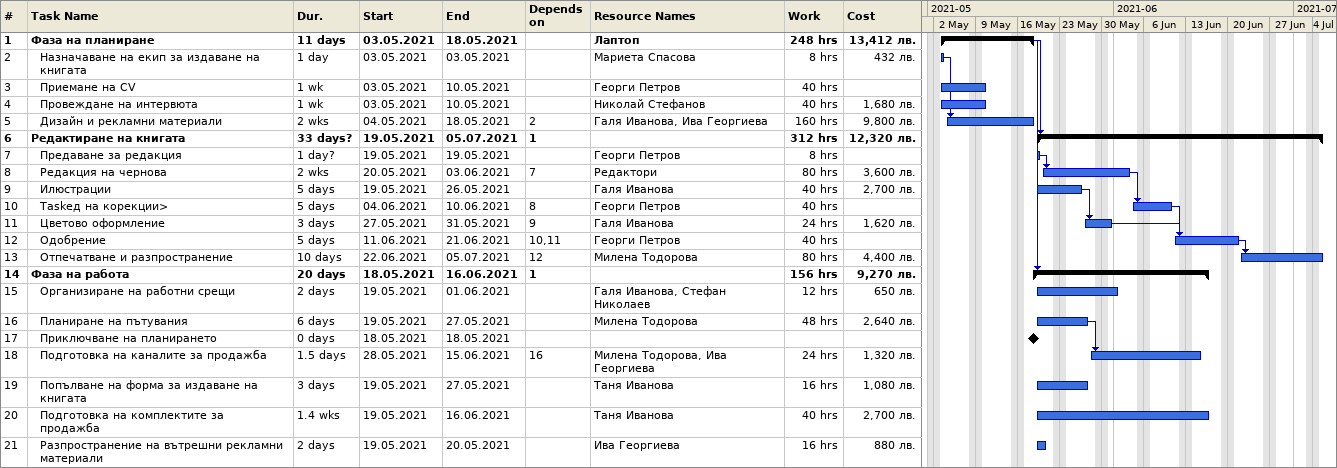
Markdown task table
| ID | Level | Task | Duration | Start | Finish | Predecessors | Resources | Work (h) | Cost (лв.) |
|---|---|---|---|---|---|---|---|---|---|
| 1 | 1 | **Фаза на планиране** | 11d | 2021-05-03 | 2021-05-18 |  | Лаптоп | 248 | 13412 |
| 2 | 2 | Назначаване на екип за издаване на книгата | 1d | 2021-05-03 | 2021-05-03 |  | Мариета Спасова | 8 | 432 |
| 3 | 2 | Приемане на CV | 1w | 2021-05-03 | 2021-05-10 |  | Георги Петров | 40 |  |
| 4 | 2 | Провеждане на интервюта | 1w | 2021-05-03 | 2021-05-10 |  | Николай Стефанов | 40 | 1680 |
| 5 | 2 | Дизайн и рекламни материали | 2w | 2021-05-04 | 2021-05-18 | 2 | Галя Иванова, Ива Георгиева | 160 | 9800 |
| 6 | 1 | **Редактиране на книгата** | 33d? | 2021-05-19 | 2021-07-05 | 1 |  | 312 | 12320 |
| 7 | 2 | Предаване за редакция | 1d? | 2021-05-19 | 2021-05-19 |  | Георги Петров | 8 |  |
| 8 | 2 | Редакция на чернова | 2w | 2021-05-20 | 2021-06-03 | 7 | Редактори | 80 | 3600 |
| 9 | 2 | Илюстрации | 5d | 2021-05-19 | 2021-05-26 |  | Галя Иванова | 40 | 2700 |
| 10 | 2 | Taskед на корекции> | 5d | 2021-06-04 | 2021-06-10 | 8 | Георги Петров | 40 |  |
| 11 | 2 | Цветово оформление | 3d | 2021-05-27 | 2021-05-31 | 9 | Галя Иванова | 24 | 1620 |
| 12 | 2 | Одобрение | 5d | 2021-06-11 | 2021-06-21 | 10, 11 | Георги Петров | 40 |  |
| 13 | 2 | Отпечатване и разпространение | 10d | 2021-06-22 | 2021-07-05 | 12 | Милена Тодорова | 80 | 4400 |
| 14 | 1 | **Фаза на работа** | 20d | 2021-05-18 | 2021-06-16 | 1 |  | 156 | 9270 |
| 15 | 2 | Организиране на работни срещи | 2d | 2021-05-19 | 2021-06-01 |  | Галя Иванова, Стефан Николаев | 12 | 650 |
| 16 | 2 | Планиране на пътувания | 6d | 2021-05-19 | 2021-05-27 |  | Милена Тодорова | 48 | 2640 |
| 17 | 2 | Приключване на планирането | 0d | 2021-05-18 | 2021-05-18 |  |  |  |  |
| 18 | 2 | Подготовка на каналите за продажба | 1.5d | 2021-05-28 | 2021-06-15 | 16 | Милена Тодорова, Ива Георгиева | 24 | 1320 |
| 19 | 2 | Попълване на форма за издаване на книгата | 3d | 2021-05-19 | 2021-05-27 |  | Таня Иванова | 16 | 1080 |
| 20 | 2 | Подготовка на комплектите за продажба | 1.4w | 2021-05-19 | 2021-06-16 |  | Таня Иванова | 40 | 2700 |
| 21 | 2 | Разпространение на вътрешни рекламни материали | 2d | 2021-05-19 | 2021-05-20 |  | Ива Георгиева | 16 | 880 |
